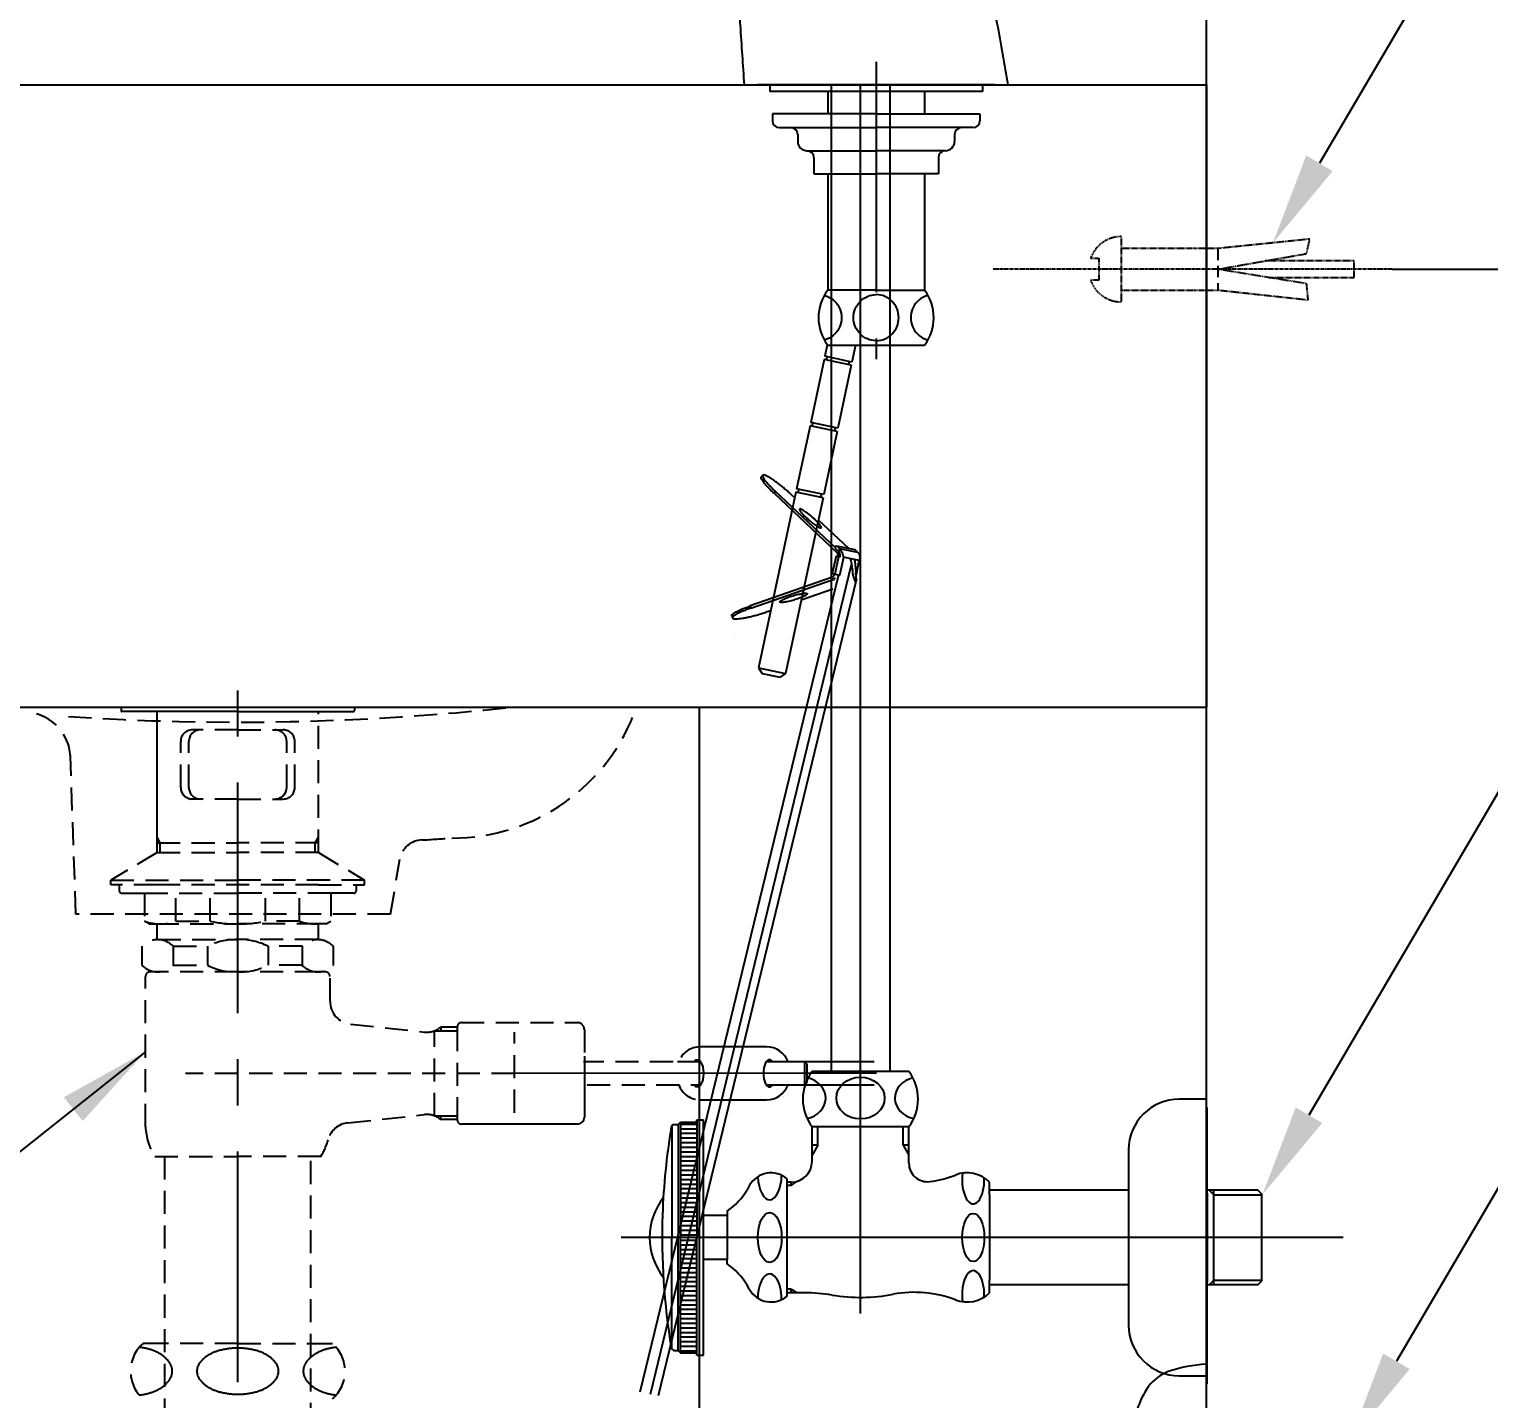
# Model space of a CAD drawing. Extents: x 0 to 6861, y 0 to 2100.
# Drawn here: x 2244.8 to 2561.2, y 640.4 to 937.5 of the extents above; entities that cross this region are included whole.
import ezdxf

# ---------------------------------------------------------------- set-up
doc = ezdxf.new("R2010")
doc.units = 0
doc.header["$LTSCALE"] = 20
doc.header["$MEASUREMENT"] = 0
for name, pattern in [('CENTER', [2, 1.25, -0.25, 0.25, -0.25]), ('CENTER2', [1.125, 0.75, -0.125, 0.125, -0.125]), ('HIDDEN', [0.375, 0.25, -0.125]), ('HIDDEN2', [0.1875, 0.125, -0.0625])]:
    doc.linetypes.add(name, pattern=pattern)
doc.layers.get('0').update_dxf_attribs({"linetype": 'CONTINUOUS'})
doc.layers.get('DEFPOINTS').update_dxf_attribs({"linetype": 'CONTINUOUS'})
for name, color, linetype in [('1', 1, 'CONTINUOUS'), ('3', 3, 'CONTINUOUS'), ('4', 4, 'CONTINUOUS'), ('6', 6, 'CONTINUOUS'), ('7', 7, 'CONTINUOUS'), ('CENTER', 2, 'CENTER'), ('ORTHO$3', 7, 'CONTINUOUS'), ('ORTHO$4', 7, 'CONTINUOUS')]:
    doc.layers.add(name, color=color, linetype=linetype)
doc.layers.add('30', color=7, linetype='CONTINUOUS', true_color=0xffffff)
doc.styles.get("Standard").update_dxf_attribs({"font": 'NanumGothic.ttf'})
doc.dimstyles.get("Standard").update_dxf_attribs({"dimtxt": 2.5, "dimasz": 2, "dimexe": 2, "dimexo": 1, "dimgap": 1.5, "dimtad": 1, "dimdec": 0, "dimlfac": 10, "dimrnd": 0.5, "dimzin": 0, "dimdsep": 46, "dimtxsty": 'Standard', "dimcen": 0, "dimclrt": 2, "dimadec": 0, "dimazin": 0, "dimtfac": 1, "dimtdec": 0, "dimtmove": 0, "dimatfit": 3, "dimfxl": 1, "dimtolj": 1, "dimtzin": 0, "dimarcsym": 0})

# ---------------------------------------------------------------- blocks, each defined once
blk = doc.blocks.new('*D23')
at = {"layer": '1', "color": 3, "lineweight": -2, "transparency": 16777216}
for p, q in [((2540.26, 885.42), (2617, 885.42)), ((2597, 865.42), (2597, 583.78)), ((2597, 185.42), (2597, 467.07)), ((2500, 165.42), (2617, 165.42))]:
    blk.add_line(p, q, dxfattribs=at)
at = {"layer": '1', "color": 3, "transparency": 16777216}
for points in [[(2593.67, 865.42), (2600.33, 865.42), (2597, 885.42)], [(2593.67, 185.42), (2600.33, 185.42), (2597, 165.42)]]:
    blk.add_solid(points, dxfattribs=at)
at = {"layer": 'DEFPOINTS', "color": 0, "transparency": 16777216}
for p in [(2540.26, 885.42), (2500, 165.42), (2597, 165.42)]:
    blk.add_point(p, dxfattribs=at)
at = {"layer": '1', "color": 2, "transparency": 16777216, "insert": (2597, 525.42), "char_height": 20, "width": 256.6903, "attachment_point": 5}
blk.add_mtext('\\A1;720\\P(참고치수이므로\\P실측 후 타공할것)', dxfattribs=at)

msp = doc.modelspace()

# ---------------------------------------------------------------- linework, layer by layer
at = {"ltscale": 0.5}
for p, q in [((2405.33381, 925.42306, -9.25406), (2405.33381, 923.94454, -9.25406)), ((2405.33381, 925.42306, -9.25406), (2451.46203, 925.42306, -9.25406)), ((2451.46203, 925.42306, -9.25406), (2451.46203, 923.94454, -9.25406))]:
    msp.add_line(p, q, dxfattribs=at)
at = {"linetype": 'HIDDEN2'}
msp.add_line((2502.43978, 889.92307, -9.25406), (2502.43978, 880.92307, -9.25406), dxfattribs=at)
at = {"linetype": 'CENTER2', "ltscale": 0.05}
msp.add_line((2540.25569, 885.42307, -9.25406), (2453.65523, 885.42307, -9.25406), dxfattribs=at)
at = {"linetype": 'HIDDEN2', "ltscale": 0.05, "elevation": -9.25406}
msp.add_lwpolyline([(2481.56148, 878.33377), (2481.56148, 892.51238, 0.316316832), (2474.89078, 887.82307), (2476.67365, 887.82307), (2476.67365, 883.02307), (2474.89078, 883.02307, 0.316316832)], format="xyb", close=True, dxfattribs=at)
for points in [[(2481.56148, 880.92307), (2497.36766, 880.92307), (2502.43978, 880.92307), (2522.05901, 878.78638), (2521.72927, 882.29123), (2502.43978, 885.42307), (2521.72927, 888.81751), (2522.38874, 891.95979), (2502.43978, 889.92307), (2497.36766, 889.92307), (2481.56148, 889.92307)], [(2513.52625, 883.62307), (2532.0506, 883.62307), (2532.00198, 887.22307), (2512.66861, 887.22307)]]:
    msp.add_lwpolyline(points, dxfattribs=at)
at = {"layer": '1'}
msp.add_line((2500, 165.42301), (2500, 1186.06425), dxfattribs=at)
at = {"layer": '1', "color": 3}
for p, q in [((2584.25255, 1010.45014, -9.25406), (2524.50622, 908.4037, -9.25406)), ((2602.35828, 838.79222), (2522.22936, 701.93243)), ((2609.44195, 765.11942), (2541.19702, 648.55743))]:
    msp.add_line(p, q, dxfattribs=at)
at = {"layer": '1', "color": 7, "linetype": 'Continuous'}
msp.add_line((2451.46203, 923.94454, -9.25406), (2405.33381, 923.94454, -9.25406), dxfattribs=at)
for points, knots in [([(2443.40674, 1009.5795, -9.25406), (2443.54042, 1008.29214, -9.25406), (2443.73663, 1006.44306, -9.25406), (2444.00106, 1004.03287, -9.25406), (2444.1584, 1002.62868, -9.25406), (2444.28632, 1001.50557, -9.25406), (2444.41566, 1000.38262, -9.25406), (2444.58005, 998.97925, -9.25406), (2444.78191, 997.29575, -9.25406), (2444.98857, 995.61284, -9.25406), (2445.20025, 993.93056, -9.25406), (2445.63409, 990.56731, -9.25406), (2446.32574, 985.52771, -9.25406), (2447.17796, 979.94035, -9.25406), (2447.82508, 976.03729, -9.25406), (2448.20947, 973.80946, -9.25406), (2448.59932, 971.58259, -9.25406), (2449.09273, 968.80007, -9.25406), (2450.29671, 962.12555, -9.25406), (2452.15773, 952.12388, -9.25406), (2454.21105, 941.00815, -9.25406), (2455.77739, 932.10184, -9.25406), (2456.56436, 927.64937, -9.25406), (2456.95739, 925.42306, -9.25406)], [0, 0, 0, 0, 0.045535933, 0.065420601, 0.085305269, 0.095247603, 0.105189937, 0.125074605, 0.144959274, 0.164843942, 0.18472861, 0.204613278, 0.28415195, 0.363690622, 0.403459958, 0.423344626, 0.443229294, 0.48299863, 0.522767967, 0.681845311, 0.840922656, 0.920461328, 1, 1, 1, 1]), ([(2399.83847, 925.42306, -9.25406), (2399.69584, 927.57049, -9.25406), (2399.41057, 931.86533, -9.25406), (2398.84005, 940.45502, -9.25406), (2398.1269, 951.19214, -9.25406), (2397.48501, 960.85554, -9.25406), (2397.05789, 967.29786, -9.25406), (2396.87997, 969.98217, -9.25406), (2396.7376, 972.12961, -9.25406), (2396.5948, 974.27702, -9.25406), (2396.35649, 977.82876, -9.25406), (2396.14754, 980.84322, -9.25406), (2396.01071, 982.78401, -9.25406)], [0, 0, 0, 0, 0.112308708, 0.224617416, 0.449234832, 0.673852248, 0.730006602, 0.786160956, 0.814238133, 0.84231531, 0.898469664, 1, 1, 1, 1]), ([(2399.83846, 925.42306, -9.25406), (2399.83847, 925.42306, -9.25406), (2399.8811, 925.42306, -9.25406), (2400.05126, 925.42306, -9.25406), (2400.21067, 925.42306, -9.25406), (2400.48047, 925.42306, -9.25406), (2400.68117, 925.42306, -9.25406), (2401.08673, 925.42306, -9.25406), (2401.81955, 925.42306, -9.25406), (2402.93735, 925.42306, -9.25406), (2404.28282, 925.42306, -9.25406), (2405.84534, 925.42306, -9.25406), (2407.61112, 925.42306, -9.25406), (2409.56573, 925.42306, -9.25406), (2412.40164, 925.42306, -9.25406), (2415.54806, 925.42306, -9.25406), (2418.92805, 925.42306, -9.25406), (2421.12048, 925.42306, -9.25406), (2422.91149, 925.42306, -9.25406), (2424.72354, 925.42306, -9.25406), (2427.93962, 925.42306, -9.25406), (2431.67249, 925.42306, -9.25406), (2435.35695, 925.42306, -9.25406), (2438.97176, 925.42306, -9.25406), (2443.28936, 925.42306, -9.25406), (2447.92481, 925.42306, -9.25406), (2451.80023, 925.42306, -9.25406), (2454.23683, 925.42306, -9.25406), (2455.46037, 925.42306, -9.25406), (2456.01493, 925.42306, -9.25406), (2456.6997, 925.42306, -9.25406), (2456.95738, 925.42306, -9.25406), (2456.9574, 925.42306, -9.25406)], [0, 0, 0, 0, 0.031250001, 0.031250001, 0.062500002, 0.070312502, 0.078125002, 0.093750003, 0.125000004, 0.156250004, 0.187500005, 0.218750006, 0.250000007, 0.281250008, 0.312500009, 0.375000011, 0.406250011, 0.437500012, 0.453125013, 0.468750013, 0.500000014, 0.562500016, 0.593750017, 0.625000018, 0.687500019, 0.750000021, 0.812500023, 0.875000025, 0.906250026, 0.921875026, 0.937500027, 1, 1, 1, 1])]:
    msp.add_open_spline(points, degree=3, knots=knots, dxfattribs=at)
at = {"layer": '1', "color": 3}
for points in [[(2527.38279, 906.71952, -9.25406), (2521.62965, 910.08788, -9.25406), (2514.40114, 891.14429, -9.25406)], [(2525.10593, 700.24825), (2519.35279, 703.61661), (2512.12428, 684.67301)], [(2544.07359, 646.87325), (2538.32045, 650.24161), (2531.09195, 631.29801)]]:
    msp.add_solid(points, dxfattribs=at)
at = {"layer": '3'}
for p, q in [((2264.69817, 790.42301), (2264.69817, 789.71742)), ((2290, 789.51742), (2264.89817, 789.51742)), ((2272.5, 758.92301), (2272.5, 789.51742)), ((2290, 789.51742), (2315.10183, 789.51742)), ((2315.30183, 790.42301), (2315.30183, 789.71742)), ((2401.33923, 716.77562), (2390.28033, 716.77385)), ((2404.62562, 716.77614), (2401.33923, 716.77562)), ((2365.1358, 714.74623), (2365.1358, 701.51742)), ((2427.9535, 713.52987), (2404.58905, 713.52614)), ((2413.45358, 713.02995), (2412.9535, 713.52987)), ((2412.95429, 708.52987), (2412.9535, 713.52987)), ((2413.45421, 709.02995), (2413.45358, 713.02995)), ((2428.45389, 711.02995), (2350, 711.01742)), ((2412.95429, 708.52987), (2413.45421, 709.02995)), ((2404.58985, 708.52614), (2427.95429, 708.52987)), ((2390.28217, 705.27385), (2401.60481, 705.27566)), ((2401.60481, 705.27566), (2404.62746, 705.27614)), ((2363.6358, 700.01742), (2338.4358, 700.01742))]:
    msp.add_line(p, q, dxfattribs=at)
at = {"layer": '3', "linetype": 'HIDDEN'}
for p, q in [((2307.5, 758.92301), (2307.5, 789.51742)), ((2290, 785.51742), (2280.12563, 785.51742)), ((2290, 785.51742), (2299.87437, 785.51742)), ((2277.62563, 773.01742), (2277.62563, 783.01742)), ((2279.3934, 773.01742), (2279.3934, 783.01742)), ((2300.6066, 773.01742), (2300.6066, 783.01742)), ((2302.37437, 773.01742), (2302.37437, 783.01742)), ((2290, 770.51742), (2280.12563, 770.51742)), ((2290, 770.51742), (2299.87437, 770.51742)), ((2273.2, 761.01742), (2272.5, 762.22985)), ((2272.5, 761.01742), (2290, 761.01742)), ((2273.2, 758.92301), (2273.2, 761.01742)), ((2307.5, 761.01742), (2290, 761.01742)), ((2306.8, 761.01742), (2307.5, 762.22985)), ((2306.8, 758.92301), (2306.8, 761.01742)), ((2272.5, 758.92301), (2262.5, 752.92301)), ((2272.5, 758.92301), (2290, 758.92301)), ((2307.5, 758.92301), (2290, 758.92301)), ((2307.5, 758.92301), (2317.5, 752.92301)), ((2262.5, 751.92301), (2262.5, 752.92301)), ((2262.5, 752.92301), (2290, 752.92301)), ((2272.5, 751.92301), (2262.5, 751.92301)), ((2264.30787, 751.92301), (2264.30787, 750.62301)), ((2264.80787, 750.12301), (2269.80787, 750.12301)), ((2269.80787, 750.12301), (2269.80787, 744.00036)), ((2269.80787, 750.12301), (2290, 750.12301)), ((2307.5, 751.92301), (2272.5, 751.92301)), ((2276.58265, 744.00036), (2276.58265, 750.12301)), ((2283.98332, 744.00036), (2283.98332, 750.12301)), ((2317.5, 752.92301), (2290, 752.92301)), ((2310.19213, 750.12301), (2290, 750.12301)), ((2296.01668, 744.00036), (2296.01668, 750.12301)), ((2303.41735, 744.00036), (2303.41735, 750.12301)), ((2307.5, 751.92301), (2317.5, 751.92301)), ((2315.19213, 750.12301), (2310.19213, 750.12301)), ((2310.19213, 750.12301), (2310.19213, 744.00036)), ((2315.69213, 751.92301), (2315.69213, 750.62301)), ((2317.5, 751.92301), (2317.5, 752.92301)), ((2270.80787, 743.42301), (2269.80787, 744.00036)), ((2276.58265, 744.00036), (2283.98332, 744.00036)), ((2303.41735, 744.00036), (2296.01668, 744.00036)), ((2309.19213, 743.42301), (2310.19213, 744.00036)), ((2270.80787, 743.42301), (2272.20787, 743.42301)), ((2272.20787, 743.42301), (2290, 743.42301)), ((2272.5, 740.01177), (2272.5, 743.42301)), ((2307.79213, 743.42301), (2290, 743.42301)), ((2307.5, 740.01177), (2307.5, 743.42301)), ((2309.19213, 743.42301), (2307.79213, 743.42301)), ((2269.2563, 734.46079), (2269.2563, 738.57404)), ((2272.6437, 740.01742), (2289.7563, 740.01742)), ((2276.03109, 738.57404), (2276.03109, 734.46079)), ((2276.03109, 738.57404), (2283.43175, 738.57404)), ((2283.43175, 738.57404), (2283.43175, 734.46079)), ((2307.3563, 740.01742), (2290.2437, 740.01742)), ((2303.96891, 738.57404), (2296.56825, 738.57404)), ((2296.56825, 738.57404), (2296.56825, 734.46079)), ((2303.96891, 738.57404), (2303.96891, 734.46079)), ((2310.7437, 734.46079), (2310.7437, 738.57404)), ((2276.03109, 734.46079), (2283.43175, 734.46079)), ((2303.96891, 734.46079), (2296.56825, 734.46079)), ((2270, 699.41507), (2270, 732.01742)), ((2290, 733.01742), (2271, 733.01742)), ((2307.3563, 733.01742), (2290, 733.01742)), ((2306.8, 733.01742), (2307.3563, 733.01742)), ((2307.3563, 733.01742), (2307.7563, 733.01742)), ((2309, 733.01742), (2307.5, 733.01742)), ((2310, 726.65318), (2310, 732.01742)), ((2314.46733, 721.68163), (2330.50156, 719.96368)), ((2338.4358, 722.01742), (2363.6358, 722.01742)), ((2332.53023, 720.21742), (2337.6358, 720.21742)), ((2332.66932, 701.76742), (2332.66932, 720.26742)), ((2334, 721.01742), (2334, 720.21742)), ((2337.6612, 721.01742), (2334, 721.01742)), ((2337.6358, 720.21742), (2337.6358, 721.21742)), ((2337.6358, 700.81742), (2337.6358, 720.21742)), ((2350, 702.4795), (2350, 719.91742)), ((2365.1358, 720.51742), (2365.1358, 714.74623)), ((2384.36825, 713.52291), (2364.92792, 713.5198)), ((2390.31794, 713.52386), (2384.36825, 713.52291)), ((2350, 711.01742), (2278.64045, 711.01742)), ((2350, 711.01742), (2281.5, 711.00648)), ((2365.72851, 708.51993), (2390.31874, 708.52386)), ((2313.86888, 700.28908), (2330.50156, 702.07116)), ((2332.66932, 701.76742), (2337.6358, 701.76742)), ((2334, 701.01742), (2334, 701.81742)), ((2337.6612, 701.01742), (2334, 701.01742)), ((2272, 693.01742), (2290, 693.01742)), ((2274.125, 693.01742), (2274.125, 612.01742)), ((2308, 693.01742), (2290, 693.01742)), ((2305.875, 612.01742), (2305.875, 693.01742))]:
    msp.add_line(p, q, dxfattribs=at)
at = {"layer": '3'}
for points in [[(2388.94462, 713.52364, -0.044238089), (2389.1967, 713.80308, -0.189273345), (2389.63121, 713.97375, -0.189273345), (2390.06577, 713.80322, -0.101058622), (2390.5621, 713.10986, -0.059301535), (2390.83794, 712.22248, -0.045721536), (2390.94796, 711.02396, -0.045721536)], [(2405.96237, 713.52636, 0.044238089), (2405.7102, 713.80571, 0.189273345), (2405.27564, 713.97625, 0.189273345), (2404.84114, 713.80558, 0.101058622), (2404.34503, 713.11206, 0.059301535), (2404.06946, 712.22459, 0.045721536), (2403.95983, 711.02604, 0.045721536)], [(2390.94796, 711.02396, -0.045721536), (2390.83833, 709.8254, -0.059301535), (2390.56276, 708.93793, -0.101058622), (2390.06665, 708.24442, -0.189273345), (2389.63215, 708.07375, -0.189273345), (2389.19759, 708.24428, -0.044238089), (2388.94542, 708.52364, -0.059301535)], [(2403.95983, 711.02604, 0.045721536), (2404.06985, 709.82751, 0.059301535), (2404.34569, 708.94013, 0.101058622), (2404.84203, 708.24678, 0.189273345), (2405.27658, 708.07625, 0.189273345), (2405.71109, 708.24692, 0.044238089), (2405.96317, 708.52636, 0.059301535)]]:
    msp.add_lwpolyline(points, format="xyb", dxfattribs=at)
for centre, radius, start, end in [((2264.89817, 789.71742), 0.2, 180, 270), ((2315.10183, 789.71742), 0.2, 270, 0), ((2404.62642, 711.77614), 5, 20.4964666, 90.0091515), ((2404.62666, 710.27614), 5, 270.0091515, 339.5218364), ((2363.6358, 701.51742), 1.5, 270, 0)]:
    msp.add_arc(centre, radius, start, end, dxfattribs=at)
at = {"layer": '3', "linetype": 'HIDDEN'}
for centre, radius, start, end in [((2280.12563, 783.01742), 2.5, 90, 180), ((2281.8934, 783.01742), 2.5, 90, 180), ((2298.1066, 783.01742), 2.5, 0, 90), ((2299.87437, 783.01742), 2.5, 0, 90), ((2280.12563, 773.01742), 2.5, 180, 270), ((2281.8934, 773.01742), 2.5, 180, 270), ((2298.1066, 773.01742), 2.5, 270, 0), ((2299.87437, 773.01742), 2.5, 270, 0), ((2264.80787, 750.62301), 0.5, 180, 270), ((2315.19213, 750.62301), 0.5, 270, 0), ((2273.19526, 753.60222), 10.18185, 250.567925, 289.432075), ((2289.80786, 772.87534), 29.45658, 258.5955662, 270.3737354), ((2290.19214, 772.87534), 29.45658, 269.6262646, 281.4044338), ((2306.80474, 753.60222), 10.18185, 250.567925, 289.432075), ((2272.6437, 735.30962), 4.70435, 43.9409373, 136.0590627), ((2289.53411, 726.41294), 13.60629, 89.0642953, 116.6471866), ((2290.46589, 726.41294), 13.60629, 63.3528134, 90.9357047), ((2307.3563, 735.30962), 4.70435, 43.9409373, 136.0590627), ((2272.6437, 737.72522), 4.70435, 223.9409373, 316.0590627), ((2289.53411, 746.6219), 13.60629, 243.3528134, 270.9357047), ((2290.46589, 746.6219), 13.60629, 269.0642953, 296.6471866), ((2307.3563, 737.72522), 4.70435, 223.9409373, 316.0590627), ((2271, 732.01742), 1, 90, 180), ((2309, 732.01742), 1, 0, 90), ((2315, 726.65318), 5, 180, 263.8844964), ((2338.4358, 721.21742), 0.8, 90, 180), ((2363.6358, 720.51742), 1.5, 0, 90), ((2330.90846, 724.94709), 5, 265.3321647, 308.1927197), ((2390.28113, 711.77385), 5, 90.0091515, 159.5218364), ((2390.28137, 710.27385), 5, 200.4964666, 270.0091515), ((2282.98841, 699.964), 13, 182.4200434, 212.3000082), ((2314.40155, 695.31754), 5, 96.1154758, 165.0404643), ((2330.90846, 697.08774), 5, 51.8072803, 94.6678353), ((2338.4358, 700.81742), 0.8, 180, 270), ((2297.01159, 699.964), 13, 327.6999918, 345.040466)]:
    msp.add_arc(centre, radius, start, end, dxfattribs=at)
at = {"layer": '30', "color": 7, "linetype": 'Continuous'}
msp.add_open_spline([(2454.12014, 925.42306, -9.25406), (2453.39307, 925.42306, -9.25406), (2451.60873, 925.42306, -9.25406), (2447.17611, 925.42306, -9.25406), (2445.00737, 925.42306, -9.25406), (2440.12018, 925.42306, -9.25406), (2437.465, 925.42306, -9.25406), (2428.99749, 925.42306, -9.25406), (2422.90481, 925.42306, -9.25406), (2414.92346, 925.42306, -9.25406), (2412.50603, 925.42306, -9.25406), (2407.59133, 925.42306, -9.25406), (2405.13341, 925.42306, -9.25406), (2402.67569, 925.42306, -9.25406)], degree=3, knots=[0, 0, 0, 0, 0.199895817, 0.199895817, 0.333246514, 0.333246514, 0.466597212, 0.466597212, 0.733298606, 0.733298606, 0.866649303, 0.866649303, 1, 1, 1, 1], dxfattribs=at)
at = {"layer": '4', "linetype": 'HIDDEN'}
for p, q in [((2273.75, 652.42301), (2269.4585, 652.42301)), ((2273.75, 652.42301), (2269.4585, 652.42301)), ((2290, 652.42301), (2273.75, 652.42301)), ((2290, 652.42301), (2273.75, 652.42301)), ((2290, 652.42301), (2306.25, 652.42301)), ((2290, 652.42301), (2306.25, 652.42301)), ((2306.25, 652.42301), (2310.5415, 652.42301)), ((2306.25, 652.42301), (2310.5415, 652.42301))]:
    msp.add_line(p, q, dxfattribs=at)
at = {"layer": '4'}
msp.add_line((2500, 613.64283), (2500, 646.14283), dxfattribs=at)
at = {"layer": '4', "linetype": 'HIDDEN'}
for points in [[(2275.80517, 646.42301, 0.15521739), (2275.21468, 648.27933, 0.106747244), (2273.15297, 650.17001, 0.07304301), (2270.38311, 651.28803, 0.028511088), (2268.65435, 651.60404, 0.05952259)], [(2290, 651.42301, 0.057537424), (2286.44246, 651.01227, 0.071219107), (2283.7425, 649.95854, 0.106373365), (2281.7197, 648.16195, 0.159482965)], [(2290, 651.42301, 0.057537424), (2286.44246, 651.01227, 0.071219107), (2283.7425, 649.95854, 0.106373365), (2281.7197, 648.16195, 0.159482965)], [(2290, 651.42301, -0.057537424), (2293.55754, 651.01227, -0.071219107), (2296.2575, 649.95854, -0.106373365), (2298.2803, 648.16195, -0.159482965)], [(2290, 651.42301, -0.057537424), (2293.55754, 651.01227, -0.071219107), (2296.2575, 649.95854, -0.106373365), (2298.2803, 648.16195, -0.159482965)], [(2304.19483, 646.42301, -0.15521739), (2304.78532, 648.27933, -0.106747244), (2306.84703, 650.17001, -0.07304301), (2309.61689, 651.28803, -0.028511088), (2311.34565, 651.60404, -0.05952259)], [(2268.65435, 641.24198, 0.028511088), (2270.38311, 641.55799, 0.07304301), (2273.15297, 642.67601, 0.106747244), (2275.21468, 644.56668, 0.15521739), (2275.80517, 646.42301, 0.15521739)], [(2281.7197, 648.16194, 0.327290453), (2281.7197, 644.68407, 0.106373385), (2283.7425, 642.88748, 0.071219107), (2286.44246, 641.83375, 0.057537424), (2290, 641.42301, 0.057537424)], [(2298.2803, 648.16194, -0.327290453), (2298.2803, 644.68407, -0.106373385), (2296.2575, 642.88748, -0.071219107), (2293.55754, 641.83375, -0.057537424), (2290, 641.42301, -0.057537424)], [(2311.34565, 641.24198, -0.028511088), (2309.61689, 641.55799, -0.07304301), (2306.84703, 642.67601, -0.106747244), (2304.78532, 644.56668, -0.15521739), (2304.19483, 646.42301, -0.15521739)]]:
    msp.add_lwpolyline(points, format="xyb", dxfattribs=at)
for centre, start, end in [((2274.75, 646.42301), 131.4096221, 228.5903779), ((2305.25, 646.42301), 311.4096221, 48.5903779)]:
    msp.add_arc(centre, 8, start, end, dxfattribs=at)
at = {"layer": '4'}
for centre, radius, start, end in [((2495.34448, 637.00117), 10, 111.1926769, 142.8034508), ((2501.5, 617.96053), 30, 92.865984, 109.0071361), ((2504, 631.92301), 20, 146.2077116, 177.435912)]:
    msp.add_arc(centre, radius, start, end, dxfattribs=at)
at = {"layer": '6'}
for p, q in [((2418.65, 925.42306), (2418.65, 711.42301)), ((2425, 658.93029), (2425, 925.42306)), ((2431.35, 925.42306), (2431.35, 711.42301)), ((2431.35, 711.42301), (2414.5, 711.42301)), ((2435.5, 711.42301), (2431.35, 711.42301)), ((2500.12428, 705.42301), (2494.12428, 705.42301)), ((2500.12428, 643.64283), (2500.12428, 703.64283)), ((2384.08482, 699.42301), (2384.08482, 675.42301)), ((2384.67625, 699.92301), (2385.5, 699.92301)), ((2385.5, 699.92301), (2386, 700.42301)), ((2385.5, 699.92301), (2385.5, 675.42301)), ((2386, 700.42301), (2386, 675.42301)), ((2386, 700.42301), (2389.2, 700.42301)), ((2386, 700.01153), (2389.5, 700.01153)), ((2389.5, 700.72301), (2389.5, 700.92301)), ((2389.5, 700.92301), (2391, 700.92301)), ((2389.5, 700.72301), (2389.5, 675.42301)), ((2391, 699.92301), (2391, 700.92301)), ((2391, 675.42301), (2391, 699.92301)), ((2435.5, 699.42301), (2414.5, 699.42301)), ((2414.5, 691.92301), (2414.5, 699.42301)), ((2415.75, 695.42301), (2415.75, 699.42301)), ((2434.25, 695.42301), (2434.25, 699.42301)), ((2435.5, 691.51138), (2435.5, 699.42301)), ((2386, 699.01153), (2389.5, 699.01153)), ((2386, 698.01153), (2389.5, 698.01153)), ((2386, 697.01153), (2389.5, 697.01153)), ((2386, 696.01153), (2389.5, 696.01153)), ((2386, 695.01153), (2389.5, 695.01153)), ((2386, 694.01153), (2389.5, 694.01153)), ((2386, 693.01153), (2389.5, 693.01153)), ((2415.75, 695.42301), (2414.5, 693.25795)), ((2415.75, 695.42301), (2414.5, 695.42301)), ((2434.25, 695.42301), (2435.5, 693.25795)), ((2435.5, 695.42301), (2434.25, 695.42301)), ((2483.12428, 694.42301), (2483.12428, 656.42301)), ((2386, 692.01153), (2389.5, 692.01153)), ((2386, 691.01153), (2389.5, 691.01153)), ((2386, 690.01153), (2389.5, 690.01153)), ((2386, 689.01153), (2389.5, 689.01153)), ((2386, 688.01153), (2389.5, 688.01153)), ((2386, 687.01153), (2389.5, 687.01153)), ((2400.97319, 686.74452), (2400.42083, 685.7878)), ((2409.0866, 687.42301), (2409.0866, 688.14372)), ((2409.0866, 663.42301), (2409.0866, 687.42301)), ((2410, 687.42301), (2409.0866, 687.42301)), ((2410, 686.67301), (2409.0866, 686.67301)), ((2410, 686.67301), (2411.29904, 687.61459)), ((2410, 686.67301), (2410, 687.42301)), ((2453.00113, 684.67414), (2453.00113, 687.4219)), ((2386, 686.01153), (2389.5, 686.01153)), ((2386, 685.01153), (2389.5, 685.01153)), ((2386, 684.01153), (2389.5, 684.01153)), ((2483.12428, 685.67301), (2453, 685.67301)), ((2453, 684.67301), (2453, 666.17301)), ((2511.12428, 685.67301), (2500.12428, 685.67301)), ((2500.12428, 685.05605), (2500.12428, 665.79062)), ((2501.62428, 684.67301), (2500.62428, 685.67301)), ((2501.62428, 665.17301), (2501.62428, 685.67301)), ((2501.62428, 684.67301), (2512.12428, 684.67301)), ((2512.12428, 684.67301), (2511.12428, 685.67301)), ((2512, 666.17301), (2512, 684.67301)), ((2386, 683.01153), (2389.5, 683.01153)), ((2386, 682.01153), (2389.5, 682.01153)), ((2386, 681.01153), (2389.5, 681.01153)), ((2396.0866, 681.15535), (2396.0866, 680.17301)), ((2386, 680.01153), (2389.5, 680.01153)), ((2386, 679.01153), (2389.5, 679.01153)), ((2386, 678.01153), (2389.5, 678.01153)), ((2396.0866, 680.17301), (2391, 680.17301)), ((2396.0866, 680.17301), (2396.0866, 670.67301)), ((2529.65982, 675.42301), (2373.11791, 675.42301)), ((2384.08482, 651.42301), (2384.08482, 675.42301)), ((2385.5, 650.92301), (2385.5, 675.42301)), ((2386, 677.01153), (2389.5, 677.01153)), ((2386, 676.01153), (2389.5, 676.01153)), ((2386, 650.42301), (2386, 675.42301)), ((2386, 674.83449), (2389.5, 674.83449)), ((2389.5, 650.12301), (2389.5, 675.42301)), ((2391, 649.92301), (2391, 675.42301)), ((2386, 673.83449), (2389.5, 673.83449)), ((2386, 672.83449), (2389.5, 672.83449)), ((2386, 671.83449), (2389.5, 671.83449)), ((2386, 670.83449), (2389.5, 670.83449)), ((2386, 669.83449), (2389.5, 669.83449)), ((2386, 668.83449), (2389.5, 668.83449)), ((2386, 667.83449), (2389.5, 667.83449)), ((2396.0866, 670.67301), (2391, 670.67301)), ((2396.0866, 669.69067), (2396.0866, 670.67301)), ((2386, 666.83449), (2389.5, 666.83449)), ((2386, 665.83449), (2389.5, 665.83449)), ((2386, 664.83449), (2389.5, 664.83449)), ((2400.97319, 664.1015), (2400.42083, 665.05822)), ((2453, 663.42301), (2453, 666.17301)), ((2483.12428, 665.17301), (2453, 665.17301)), ((2453, 665.17301), (2453, 664.99127)), ((2453, 663.42301), (2453, 664.99127)), ((2511.12428, 665.17301), (2500.12428, 665.17301)), ((2500.62428, 665.17301), (2501.62428, 666.17301)), ((2501.62428, 666.17301), (2512.12428, 666.17301)), ((2511.12428, 665.17301), (2512.12428, 666.17301)), ((2386, 663.83449), (2389.5, 663.83449)), ((2386, 662.83449), (2389.5, 662.83449)), ((2386, 661.83449), (2389.5, 661.83449)), ((2410, 664.17301), (2409.0866, 664.17301)), ((2412.71179, 663.42301), (2409.0866, 663.42301)), ((2409.0866, 662.7023), (2409.0866, 663.42301)), ((2410, 664.17301), (2411.29904, 663.42301)), ((2410, 663.42301), (2410, 664.17301)), ((2386, 660.83449), (2389.5, 660.83449)), ((2386, 659.83449), (2389.5, 659.83449)), ((2386, 658.83449), (2389.5, 658.83449)), ((2386, 657.83449), (2389.5, 657.83449)), ((2386, 656.83449), (2389.5, 656.83449)), ((2386, 655.83449), (2389.5, 655.83449)), ((2386, 654.83449), (2389.5, 654.83449)), ((2386, 653.83449), (2389.5, 653.83449)), ((2386, 652.83449), (2389.5, 652.83449)), ((2384.67625, 650.92301), (2385.5, 650.92301)), ((2385.5, 650.92301), (2386, 650.42301)), ((2386, 651.83449), (2389.5, 651.83449)), ((2386, 650.83449), (2389.5, 650.83449)), ((2386, 650.42301), (2389.2, 650.42301)), ((2389.5, 649.92301), (2389.5, 650.12301)), ((2389.5, 649.92301), (2391, 649.92301)), ((2494.12428, 645.42301), (2500.12428, 645.42301))]:
    msp.add_line(p, q, dxfattribs=at)
for centre, radius, start, end in [((2422.5, 705.42301), 10, 143.1301024, 216.8698976), ((2427.5, 705.42301), 10, 323.1301024, 36.8698976), ((2494.12428, 694.42301), 11, 90, 180), ((2527, 675.42301), 145, 170.50659, 178.0568579), ((2384.67625, 699.22301), 0.7, 90, 170.50659), ((2389.2, 700.72301), 0.3, 270, 0), ((2410, 691.92301), 4.5, 270, 0), ((2439.5, 691.51138), 4, 180, 277.7116785), ((2405.61247, 684.06604), 5.35697, 49.5694344, 150), ((2436.70517, 712.15072), 24.82771, 277.7116785, 290.9661375), ((2448.09364, 682.43026), 7, 45.4870636, 110.9661375), ((2393.25423, 675.37768), 14, 141.7859267, 179.7527285), ((2388.29647, 692.7878), 14, 303.8098204, 330), ((2527, 675.42301), 145, 178.0568579, 189.49341), ((2393.25423, 675.49852), 14, 180.2472715, 218.2140733), ((2388.29647, 658.05822), 14, 30, 56.1901796), ((2405.61247, 666.77998), 5.35697, 210, 310.4305656), ((2412.71179, 625.42301), 38, 80.6951765, 90.0000026), ((2425, 700.42301), 38, 260.6951745, 280.737274), ((2436.70517, 638.6953), 24.82771, 69.0338625, 100.737275), ((2448.09364, 668.41576), 7, 249.0338625, 314.5), ((2494.12428, 656.42301), 11, 180, 270), ((2384.67625, 651.62301), 0.7, 189.49341, 270), ((2389.2, 650.12301), 0.3, 0, 90)]:
    msp.add_arc(centre, radius, start, end, dxfattribs=at)
for centre, major_axis, ratio, start_param, end_param in [((2412.22674, 705.65059), (-5.22946, 0), 0.866391406, 1.800504354, 4.443057795), ((2437.68267, 705.65059), (-5.22946, 0), 0.866391406, -1.317473203, 1.357377569), ((2405.32135, 689.01529), (0, 5.39901), 0.478204164, 1.649186922, 4.692658194), ((2449.43894, 687.92791), (0, 5.21778), 0.460090084, 1.292018265, 4.793094981), ((2405.32135, 662.10257), (0, 5.39901), 0.478204164, 4.681700192, 7.825212734), ((2449.43894, 663.00872), (0, 5.21778), 0.460090084, 4.613778576, 8.151219719)]:
    msp.add_ellipse(centre, major_axis=major_axis, ratio=ratio, start_param=start_param, end_param=end_param, dxfattribs=at)
for centre, major_axis, ratio in [((2425, 705.65059), (5.22946, 0), 0.866391406), ((2405.32135, 675.42301), (0, -5.39901), 0.478204164), ((2449.43894, 675.42301), (0, -5.21778), 0.460090084)]:
    msp.add_ellipse(centre, major_axis=major_axis, ratio=ratio, dxfattribs=at)
at = {"layer": '7'}
for p, q in [((2022, 925.423, -9.25406), (2500, 925.42307, -9.25406)), ((2417.89792, 923.94454, -9.25406), (2417.89792, 919.13729, -9.25406)), ((2438.89792, 923.94454, -9.25406), (2438.89792, 919.13729, -9.25406)), ((2405.89792, 919.13729, -9.25406), (2405.89792, 917.63729, -9.25406)), ((2428.39792, 919.13729, -9.25406), (2405.89792, 919.13729, -9.25406)), ((2428.39792, 919.13729, -9.25406), (2450.89792, 919.13729, -9.25406)), ((2450.89792, 919.13729, -9.25406), (2450.89792, 917.63729, -9.25406)), ((2407.39792, 916.13729, -9.25406), (2409.89792, 916.13729, -9.25406)), ((2409.89792, 916.13729, -9.25406), (2428.39792, 916.13729, -9.25406)), ((2411.39792, 914.63729, -9.25406), (2411.39792, 913.13729, -9.25406)), ((2446.89792, 916.13729, -9.25406), (2428.39792, 916.13729, -9.25406)), ((2445.39792, 914.63729, -9.25406), (2445.39792, 913.13729, -9.25406)), ((2449.39792, 916.13729, -9.25406), (2446.89792, 916.13729, -9.25406)), ((2413.39792, 911.13729, -9.25406), (2428.39792, 911.13729, -9.25406)), ((2414.89792, 909.63729, -9.25406), (2414.89792, 906.13729, -9.25406)), ((2443.39792, 911.13729, -9.25406), (2428.39792, 911.13729, -9.25406)), ((2441.89792, 909.63729, -9.25406), (2441.89792, 906.13729, -9.25406)), ((2414.89792, 906.13729, -9.25406), (2428.39792, 906.13729, -9.25406)), ((2417.89792, 906.13729, -9.25406), (2417.89792, 880.92307, -9.25406)), ((2441.89792, 906.13729, -9.25406), (2428.39792, 906.13729, -9.25406)), ((2438.89792, 906.13729, -9.25406), (2438.89792, 880.92307, -9.25406)), ((2428.39792, 880.92307, -9.25406), (2417.89792, 880.92307, -9.25406)), ((2428.39792, 880.92307, -9.25406), (2438.89792, 880.92307, -9.25406)), ((2417.79919, 869.05702, -9.25406), (2417.2663, 866.54996, -9.25406)), ((2417.89792, 868.92307, -9.25406), (2438.89792, 868.92307, -9.25406)), ((2423.90476, 868.92307, -9.25406), (2423.13518, 865.30249, -9.25406)), ((2417.12076, 865.86526, -9.25406), (2414.21, 852.17119, -9.25406)), ((2422.98965, 864.61779, -9.25406), (2417.12076, 865.86526, -9.25406)), ((2423.13518, 865.30249, -9.25406), (2417.2663, 866.54996, -9.25406)), ((2417.60983, 865.7613, -9.25406), (2417.75537, 866.44601, -9.25406)), ((2422.98965, 864.61779, -9.25406), (2420.07888, 850.92372, -9.25406)), ((2422.50057, 864.72174, -9.25406), (2422.64611, 865.40645, -9.25406)), ((2414.06446, 851.48649, -9.25406), (2411.15369, 837.79242, -9.25406)), ((2419.93334, 850.23902, -9.25406), (2414.06446, 851.48649, -9.25406)), ((2420.07888, 850.92372, -9.25406), (2414.21, 852.17119, -9.25406)), ((2414.55353, 851.38253, -9.25406), (2414.69907, 852.06724, -9.25406)), ((2419.93334, 850.23902, -9.25406), (2417.02258, 836.54495, -9.25406)), ((2419.44427, 850.34297, -9.25406), (2419.58981, 851.02768, -9.25406)), ((2403.81989, 840.73988, -9.25406), (2403.4969, 840.36585, -9.25406)), ((2411.00816, 837.10772, -9.25406), (2402.8996, 798.95996, -9.25406)), ((2406.57673, 837.1977, -9.25406), (2406.25374, 836.82367, -9.25406)), ((2406.25374, 836.82367, -9.25406), (2419.89521, 824.00564, -9.25406)), ((2419.49565, 825.0586, -9.25406), (2406.57673, 837.1977, -9.25406)), ((2416.87704, 835.86025, -9.25406), (2408.76849, 797.71249, -9.25406)), ((2410.74608, 835.87473, -9.25406), (2410.14539, 836.43916, -9.25406)), ((2416.87704, 835.86025, -9.25406), (2411.00816, 837.10772, -9.25406)), ((2417.02258, 836.54495, -9.25406), (2411.15369, 837.79242, -9.25406)), ((2411.49723, 837.00376, -9.25406), (2411.64277, 837.68847, -9.25406)), ((2416.38797, 835.96421, -9.25406), (2416.53351, 836.64891, -9.25406)), ((2422.44737, 824.87976, -9.25406), (2415.85895, 831.07049, -9.25406)), ((2419.69462, 823.1629, -9.25406), (2418.89514, 819.40163, -9.25406)), ((2419.8185, 825.43854, -9.25406), (2419.43091, 824.9897, -9.25406)), ((2419.43091, 824.9897, -9.25406), (2420.03977, 824.4176, -9.25406)), ((2420.23897, 823.0472, -9.25406), (2419.43949, 819.28593, -9.25406)), ((2420.49339, 822.99312, -9.25406), (2419.69475, 823.16288, -9.25406)), ((2420.42735, 824.86644, -9.25406), (2419.8185, 825.43854, -9.25406)), ((2419.8185, 825.43854, -9.25406), (2423.74402, 824.60415, -9.25406)), ((2420.46775, 824.82739, -9.25406), (2420.30786, 824.07514, -9.25406)), ((2420.42735, 824.86644, -9.25406), (2424.35287, 824.03204, -9.25406)), ((2420.52558, 819.05507, -9.25406), (2421.35722, 822.96766, -9.25406)), ((2424.71437, 822.25408, -9.25406), (2421.32018, 822.97554, -9.25406)), ((2424.35287, 824.03204, -9.25406), (2423.74402, 824.60415, -9.25406)), ((2379.44854, 641.43908, -9.25406), (2423.07742, 821.35512, -9.25406)), ((2424.68797, 822.25969, -9.25406), (2424.02753, 819.1526, -9.25406)), ((2424.03541, 818.96197, -9.25406), (2424.73427, 822.24985, -9.25406)), ((2420.22819, 819.11828, -9.25406), (2377.16511, 641.8973, -9.25406)), ((2424.15371, 818.28389, -9.25406), (2381.11113, 641.10545, -9.25406)), ((2418.73561, 818.55017, -9.25406), (2401.05995, 812.3888, -9.25406)), ((2401.20288, 811.91573, -9.25406), (2418.87855, 818.0771, -9.25406)), ((2419.399, 817.96647, -9.25406), (2418.87855, 818.0771, -9.25406)), ((2418.89527, 819.40161, -9.25406), (2420.52558, 819.05507, -9.25406)), ((2424.06179, 818.30343, -9.25406), (2424.15371, 818.28389, -9.25406)), ((2412.17477, 813.7378, -9.25406), (2419.00634, 816.11915, -9.25406)), ((2397.10071, 810.27417, -9.25406), (2397.24365, 809.8011, -9.25406)), ((2401.05995, 812.3888, -9.25406), (2401.20288, 811.91573, -9.25406)), ((2404.77154, 811.15719, -9.25406), (2405.54987, 811.4285, -9.25406)), ((2402.8996, 798.95996, -9.25406), (2403.66984, 797.7739, -9.25406)), ((2402.8996, 798.95996, -9.25406), (2408.76849, 797.71249, -9.25406)), ((2403.66984, 797.7739, -9.25406), (2407.58243, 796.94226, -9.25406)), ((2408.76849, 797.71249, -9.25406), (2407.58243, 796.94226, -9.25406)), ((2029.05788, 790.42301, -9.25406), (2500, 790.42301, -9.25406)), ((2390, 790.42301), (2390, 165.42301))]:
    msp.add_line(p, q, dxfattribs=at)
at = {"layer": '7', "extrusion": (0, 1, 0)}
for p, q in [((2500, 790.42299, -9.25406), (2500, 845.42307, -9.25406)), ((2500, 790.42299, -9.25406), (2500, 845.42307, -9.25406)), ((2500, 790.42299, -9.25406), (2500, 845.42307, -9.25406)), ((2500, 790.42299, -9.25406), (2500, 845.42307, -9.25406)), ((2500, 790.42301, -9.25406), (2500, 790.42299, -9.25406)), ((2500, 790.42299, -9.25406), (2500, 790.42301, -9.25406)), ((2500, 790.42301, -9.25406), (2500, 790.42299, -9.25406)), ((2500, 790.42299, -9.25406), (2500, 790.42301, -9.25406))]:
    msp.add_line(p, q, dxfattribs=at)
at = {"layer": '7', "linetype": 'HIDDEN'}
for p, q in [((2254.91678, 745.54089, 1.77636), (2253.71971, 779.84817)), ((2323.10207, 745.54089, 1.53102), (2325.14173, 757.47524)), ((2323.10207, 745.54089, 1.53102), (2254.91678, 745.54089, 1.53102))]:
    msp.add_line(p, q, dxfattribs=at)
at = {"layer": '7', "elevation": -9.25406}
for points in [[(2417.15614, 879.77911, -0.038644553), (2417.8591, 879.54404, -0.099232663), (2419.45324, 878.4586, -0.097723966), (2420.5137, 876.84128, -0.09668327), (2420.88812, 874.92307, -0.09668327), (2420.5137, 873.00485, -0.097723966), (2419.45324, 871.38753, -0.099232663), (2417.8591, 870.30209, -0.038644553), (2417.15614, 870.06702, -0.100326473)], [(2428.39792, 869.92307, -0.100326473), (2426.52797, 870.30209, -0.099232663), (2424.93382, 871.38753, -0.097723966), (2423.87336, 873.00485, -0.09668327), (2423.49894, 874.92307, -0.09668327), (2423.87336, 876.84128, -0.097723966), (2424.93382, 878.4586, -0.099232663), (2426.52797, 879.54404, -0.100326473), (2428.39792, 879.92307)], [(2428.39792, 869.92307, 0.100326473), (2430.26788, 870.30209, 0.099232663), (2431.86202, 871.38753, 0.097723966), (2432.92248, 873.00485, 0.09668327), (2433.2969, 874.92307, 0.09668327), (2432.92248, 876.84128, 0.097723966), (2431.86202, 878.4586, 0.099232663), (2430.26788, 879.54404, 0.100326473), (2428.39792, 879.92307)], [(2439.63971, 879.77911, 0.038644553), (2438.93675, 879.54404, 0.099232663), (2437.3426, 878.4586, 0.097723966), (2436.28214, 876.84128, 0.09668327), (2435.90773, 874.92307, 0.09668327), (2436.28214, 873.00485, 0.097723966), (2437.3426, 871.38753, 0.099232663), (2438.93675, 870.30209, 0.038644553), (2439.63971, 870.06702, 0.100326473)]]:
    msp.add_lwpolyline(points, format="xyb", dxfattribs=at)
at = {"layer": '7'}
for centre, radius, start, end in [((2407.39792, 917.63729, -9.25406), 1.5, 180, 270), ((2409.89792, 914.63729, -9.25406), 1.5, 0, 90), ((2446.89792, 914.63729, -9.25406), 1.5, 90, 180), ((2449.39792, 917.63729, -9.25406), 1.5, 270, 0), ((2413.39792, 913.13729, -9.25406), 2, 180, 270), ((2443.39792, 913.13729, -9.25406), 2, 270, 0), ((2413.39792, 909.63729, -9.25406), 1.5, 0, 90), ((2443.39792, 909.63729, -9.25406), 1.5, 90, 180), ((2425.89792, 874.92307, -9.25406), 10, 143.1301024, 216.8698976), ((2425.89792, 874.92307, -9.25406), 10, 143.1301024, 216.8698976), ((2430.89792, 874.92307, -9.25406), 10, 323.1301024, 36.8698976)]:
    msp.add_arc(centre, radius, start, end, dxfattribs=at)
at = {"layer": '7', "linetype": 'HIDDEN'}
for centre, radius, start, end in [((2243.73341, 779.32481, -9.25406), 10, 3, 83.9694139), ((2290.00045, 1332.85288, -9.25406), 545.66744, 266.140418, 276.2445052), ((2336.551, 804.29484, -9.25406), 42.23463, 269.7673653, 340.8254649), ((2330.07027, 756.63292, -9.25406), 5, 91.4871213, 170.3014681), ((2311.61189, 1085.02795, -9.25406), 323.91569, 273.2437882, 274.3852981)]:
    msp.add_arc(centre, radius, start, end, dxfattribs=at)
at = {"layer": '7'}
for points in [[(2406.25374, 836.82367, -9.25406), (2405.5838, 837.47086, -9.25406), (2404.98079, 838.09007, -9.25406), (2404.46117, 838.6644, -9.25406), (2404.03911, 839.17817, -9.25406), (2403.72612, 839.61738, -9.25406), (2403.53075, 839.97005, -9.25406), (2403.45834, 840.22654, -9.25406), (2403.49785, 840.3652, -9.25406)], [(2403.82083, 840.73923, -9.25406), (2403.78133, 840.60057, -9.25406), (2403.85374, 840.34408, -9.25406), (2404.04911, 839.99142, -9.25406), (2404.3621, 839.55221, -9.25406), (2404.78416, 839.03843, -9.25406), (2405.30378, 838.4641, -9.25406), (2405.90679, 837.8449, -9.25406), (2406.57673, 837.1977, -9.25406)], [(2410.14539, 836.43916, -9.25406), (2409.42678, 837.0967, -9.25406), (2408.67909, 837.74666, -9.25406), (2407.92272, 838.37131, -9.25406), (2407.1783, 838.9536, -9.25406), (2406.46613, 839.47766, -9.25406), (2405.80565, 839.92919, -9.25406), (2405.21487, 840.29586, -9.25406), (2404.70991, 840.56768, -9.25406), (2404.30455, 840.73722, -9.25406), (2404.00985, 840.79986, -9.25406), (2403.83384, 840.75389, -9.25406), (2403.82083, 840.73923, -9.25406)], [(2411.80524, 833.40437, -9.25406), (2411.78132, 833.34812, -9.25406), (2411.82334, 833.19275, -9.25406), (2411.85921, 833.12619, -9.25406)], [(2411.96822, 833.42902, -9.25406), (2411.83024, 833.42789, -9.25406), (2411.80524, 833.40437, -9.25406)], [(2411.85921, 833.12619, -9.25406), (2411.95467, 832.96777, -9.25406), (2412.17029, 832.68181, -9.25406), (2412.46189, 832.34586, -9.25406), (2412.81828, 831.97285, -9.25406), (2413.22575, 831.57709, -9.25406), (2413.66865, 831.1738, -9.25406), (2414.12996, 830.77848, -9.25406), (2414.59195, 830.40632, -9.25406), (2415.03687, 830.07162, -9.25406), (2415.44761, 829.78725, -9.25406), (2415.8084, 829.56413, -9.25406), (2416.10536, 829.41083, -9.25406), (2416.32709, 829.33325, -9.25406)], [(2415.74126, 830.51607, -9.25406), (2415.47703, 830.78942, -9.25406), (2415.06956, 831.18518, -9.25406), (2414.62665, 831.58846, -9.25406), (2414.16534, 831.98378, -9.25406), (2413.70336, 832.35594, -9.25406), (2413.25844, 832.69064, -9.25406), (2412.8477, 832.97502, -9.25406), (2412.48691, 833.19814, -9.25406), (2412.18995, 833.35144, -9.25406), (2411.96822, 833.42902, -9.25406)], [(2415.98348, 829.47073, -9.25406), (2415.80203, 829.70643, -9.25406), (2415.61544, 829.92532, -9.25406)], [(2416.49006, 829.3579, -9.25406), (2416.51399, 829.41415, -9.25406), (2416.47197, 829.56951, -9.25406), (2416.34063, 829.7945, -9.25406), (2416.12502, 830.08046, -9.25406), (2415.83342, 830.4164, -9.25406), (2415.74126, 830.51607, -9.25406)], [(2416.32709, 829.33325, -9.25406), (2416.46507, 829.33437, -9.25406), (2416.49006, 829.3579, -9.25406)], [(2420.19329, 823.12811, -9.25406), (2420.20393, 823.26602, -9.25406), (2420.18504, 823.47467, -9.25406), (2420.12546, 823.67193, -9.25406), (2420.02665, 823.85284, -9.25406), (2419.89521, 824.00564, -9.25406)], [(2420.03977, 824.4176, -9.25406), (2420.14017, 824.31311, -9.25406), (2420.22977, 824.19864, -9.25406), (2420.30786, 824.07514, -9.25406)], [(2420.18108, 823.0595, -9.25406), (2420.19329, 823.12811, -9.25406)], [(2420.30786, 824.07514, -9.25406), (2420.41942, 823.83739, -9.25406), (2420.49665, 823.56593, -9.25406), (2420.52379, 823.27951, -9.25406), (2420.49339, 822.99312, -9.25406)], [(2420.46775, 824.82739, -9.25406), (2420.4477, 824.84705, -9.25406), (2420.42735, 824.86644, -9.25406)], [(2421.32018, 822.97554, -9.25406), (2421.29874, 823.18089, -9.25406), (2421.25921, 823.39317, -9.25406), (2421.20186, 823.60651, -9.25406), (2421.12687, 823.8189, -9.25406), (2421.03312, 824.0312, -9.25406), (2420.91924, 824.24291, -9.25406), (2420.78551, 824.44991, -9.25406), (2420.63311, 824.64755, -9.25406), (2420.46775, 824.82739, -9.25406)], [(2424.39327, 823.99299, -9.25406), (2424.37322, 824.01265, -9.25406), (2424.35287, 824.03204, -9.25406)], [(2424.39327, 823.99299, -9.25406), (2424.54525, 823.81721, -9.25406), (2424.66642, 823.62324, -9.25406), (2424.75511, 823.4148, -9.25406), (2424.81117, 823.19438, -9.25406), (2424.83463, 822.96262, -9.25406), (2424.82501, 822.72356, -9.25406), (2424.79414, 822.53151, -9.25406)], [(2422.65236, 822.69237, -9.25406), (2422.73736, 822.55531, -9.25406), (2422.8036, 822.42054, -9.25406), (2422.85392, 822.28851, -9.25406), (2422.8914, 822.15708, -9.25406), (2422.92574, 822.02481, -9.25406), (2422.96927, 821.89435, -9.25406), (2423.01632, 821.76469, -9.25406), (2423.05029, 821.63237, -9.25406), (2423.06816, 821.49685, -9.25406), (2423.07742, 821.35512, -9.25406)], [(2423.07742, 821.35512, -9.25406), (2423.08952, 821.15721, -9.25406), (2423.10874, 820.96191, -9.25406), (2423.13601, 820.768, -9.25406), (2423.17279, 820.56912, -9.25406), (2423.21488, 820.35518, -9.25406), (2423.24823, 820.11431, -9.25406), (2423.26538, 819.83898, -9.25406), (2423.28631, 819.53302, -9.25406), (2423.33425, 819.20336, -9.25406), (2423.41947, 818.86789, -9.25406), (2423.5161, 818.54682, -9.25406), (2423.60529, 818.25567, -9.25406), (2423.68662, 818.00902, -9.25406), (2423.76191, 817.81357, -9.25406), (2423.83697, 817.68291, -9.25406), (2423.90749, 817.62641, -9.25406), (2423.96611, 817.65022, -9.25406), (2424.00936, 817.7541, -9.25406), (2424.01665, 817.79183, -9.25406)], [(2423.95156, 821.16931, -9.25406), (2423.9471, 821.31477, -9.25406), (2423.93555, 821.45184, -9.25406), (2423.91198, 821.58181, -9.25406), (2423.8814, 821.70688, -9.25406), (2423.857, 821.83268, -9.25406), (2423.84143, 821.96079, -9.25406), (2423.82576, 822.08667, -9.25406), (2423.80527, 822.21109, -9.25406), (2423.78103, 822.33537, -9.25406), (2423.75635, 822.45771, -9.25406)], [(2424.01665, 817.79183, -9.25406), (2424.03989, 817.92643, -9.25406), (2424.05773, 818.1496, -9.25406), (2424.06179, 818.41554, -9.25406), (2424.05004, 818.71749, -9.25406), (2424.03111, 819.04183, -9.25406), (2424.02549, 819.36758, -9.25406), (2424.03221, 819.67242, -9.25406), (2424.03715, 819.94619, -9.25406), (2424.02569, 820.1839, -9.25406), (2424.00357, 820.39359, -9.25406), (2423.98251, 820.58855, -9.25406), (2423.96703, 820.77931, -9.25406), (2423.95679, 820.97262, -9.25406), (2423.95156, 821.16931, -9.25406)], [(2424.79414, 822.53151, -9.25406), (2424.78365, 822.485, -9.25406), (2424.71437, 822.25408, -9.25406)], [(2418.73561, 818.55017, -9.25406), (2418.91778, 818.63626, -9.25406), (2419.08156, 818.76125, -9.25406), (2419.21625, 818.9172, -9.25406), (2419.31845, 819.10021, -9.25406), (2419.34378, 819.16457, -9.25406)], [(2419.51744, 818.52082, -9.25406), (2419.39773, 818.39398, -9.25406), (2419.15214, 818.20645, -9.25406), (2418.87855, 818.0771, -9.25406)], [(2419.34378, 819.16457, -9.25406), (2419.38159, 819.29823, -9.25406)], [(2407.52225, 813.25448, -9.25406), (2407.52328, 813.31561, -9.25406), (2407.62485, 813.44045, -9.25406), (2407.83635, 813.59256, -9.25406), (2408.14963, 813.7661, -9.25406), (2408.55267, 813.9544, -9.25406), (2409.02996, 814.15021, -9.25406), (2409.56317, 814.34602, -9.25406), (2410.13182, 814.53429, -9.25406), (2410.71403, 814.7078, -9.25406), (2411.28745, 814.85988, -9.25406), (2411.83004, 814.98468, -9.25406), (2412.32094, 815.07741, -9.25406), (2412.74128, 815.13449, -9.25406), (2413.07493, 815.15375, -9.25406), (2413.30904, 815.13444, -9.25406)], [(2407.66111, 813.16568, -9.25406), (2407.53552, 813.22283, -9.25406), (2407.52225, 813.25448, -9.25406)], [(2412.29276, 814.29215, -9.25406), (2411.94019, 814.14991, -9.25406), (2411.40698, 813.9541, -9.25406), (2410.83834, 813.76583, -9.25406), (2410.25612, 813.59232, -9.25406), (2409.6827, 813.44024, -9.25406), (2409.14011, 813.31544, -9.25406), (2408.64922, 813.22271, -9.25406), (2408.22887, 813.16563, -9.25406), (2407.89523, 813.14637, -9.25406), (2407.66111, 813.16568, -9.25406)], [(2413.4479, 815.04564, -9.25406), (2413.44688, 814.98452, -9.25406), (2413.3453, 814.85967, -9.25406), (2413.1338, 814.70756, -9.25406), (2412.82052, 814.53402, -9.25406), (2412.41749, 814.34572, -9.25406), (2412.29276, 814.29215, -9.25406)], [(2412.93922, 815.1486, -9.25406), (2412.67759, 815.00709, -9.25406), (2412.4181, 814.88301, -9.25406)], [(2413.30904, 815.13444, -9.25406), (2413.43463, 815.07729, -9.25406), (2413.4479, 815.04564, -9.25406)], [(2397.10184, 810.27437, -9.25406), (2397.12215, 810.41712, -9.25406), (2397.29263, 810.62198, -9.25406), (2397.61455, 810.86469, -9.25406), (2398.07912, 811.13863, -9.25406), (2398.67366, 811.43632, -9.25406), (2399.38196, 811.74964, -9.25406), (2400.18469, 812.07005, -9.25406), (2401.05995, 812.3888, -9.25406)], [(2401.20288, 811.91573, -9.25406), (2400.32763, 811.59698, -9.25406), (2399.5249, 811.27657, -9.25406), (2398.8166, 810.96325, -9.25406), (2398.22205, 810.66556, -9.25406), (2397.75748, 810.39162, -9.25406), (2397.43556, 810.14891, -9.25406), (2397.26508, 809.94405, -9.25406), (2397.24478, 809.80131, -9.25406)], [(2397.24478, 809.80131, -9.25406), (2397.25069, 809.78263, -9.25406), (2397.39279, 809.66905, -9.25406), (2397.68749, 809.6064, -9.25406), (2398.12677, 809.59641, -9.25406), (2398.69863, 809.63934, -9.25406), (2399.38747, 809.73402, -9.25406), (2400.1745, 809.87787, -9.25406), (2401.03825, 810.06696, -9.25406), (2401.95516, 810.29613, -9.25406), (2402.9002, 810.55913, -9.25406), (2403.84761, 810.84878, -9.25406), (2404.77154, 811.15719, -9.25406)]]:
    msp.add_spline(points, degree=3, dxfattribs=at)
at = {"layer": 'CENTER', "color": 1, "linetype": 'CENTER', "ltscale": 2}
for p, q in [((2428.39792, 930.42307, -9.25406), (2428.39792, 865.92307, -9.25406)), ((2290, 564.06717), (2290, 795.28564))]:
    msp.add_line(p, q, dxfattribs=at)
at = {"layer": 'ORTHO$3', "color": 7, "linetype": 'Continuous', "extrusion": (0, 1, 0)}
for p, q in [((2500, 790.42301, -9.25406), (2500, 925.42307, -9.25406)), ((2500, 925.42307, -9.25406), (2500, 790.42301, -9.25406))]:
    msp.add_line(p, q, dxfattribs=at)
at = {"layer": 'ORTHO$3', "color": 2, "linetype": 'Continuous'}
for p, q in [((2397.82176, 805.57655, -36.71608), (2397.82176, 805.57655, -36.71601)), ((2397.82176, 805.57655, -36.71601), (2397.82176, 805.57655, -36.71608))]:
    msp.add_line(p, q, dxfattribs=at)
at = {"layer": 'ORTHO$4', "color": 7, "linetype": 'Continuous', "extrusion": (0, 1, 0)}
for p, q in [((2500, 790.42301, -9.25406), (2500, 925.42307, -9.25406)), ((2500, 925.42307, -9.25406), (2500, 790.42301, -9.25406))]:
    msp.add_line(p, q, dxfattribs=at)
at = {"layer": 'ORTHO$4', "color": 2, "linetype": 'Continuous'}
for p, q in [((2397.82176, 805.57655, -36.71608), (2397.82176, 805.57655, -36.71601)), ((2397.82176, 805.57655, -36.71601), (2397.82176, 805.57655, -36.71608))]:
    msp.add_line(p, q, dxfattribs=at)

# ---------------------------------------------------------------- dimensions: what is measured, and where the dimension line sits
at = {"layer": '1'}
dim = msp.add_linear_dim(base=(2597, 165.42301), p1=(2540.25569, 885.42307), p2=(2500, 165.42301), angle=90, text='<>\\P(참고치수이므로\\P실측 후 타공할것)', dimstyle='Standard', override={"dimtxt": 20, "dimasz": 20, "dimexe": 20, "dimexo": 0, "dimgap": 10, "dimtih": 1, "dimtoh": 1, "dimlfac": 1, "dimzin": 8, "dimclrd": 3, "dimclre": 3}, dxfattribs=at)
dim.commit()
dim.dimension.update_dxf_attribs({"geometry": '*D23', "text_midpoint": (2597, 525.42304)})

# ---------------------------------------------------------------- leaders
msp.add_leader([(2270, 715.71624), (2159.56157, 627.81131), (2015.62923, 627.81131)], dimstyle='Standard', override={"dimtxt": 20, "dimasz": 20, "dimexe": 20, "dimexo": 0, "dimgap": 10, "dimtad": 0, "dimlfac": 1, "dimzin": 8, "dimclrd": 3, "dimclre": 3}, dxfattribs=at)

doc.saveas('drawing.dxf')
